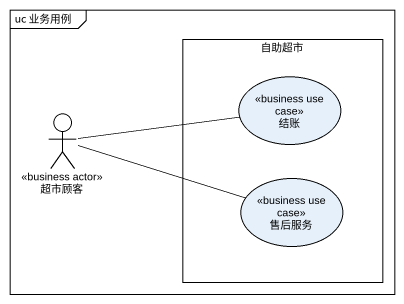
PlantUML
@startuml
mainframe uc 业务用例
rectangle 自助超市 {
  usecase 结账 <<business use case>>
  usecase 售后服务 <<business use case>>
}
actor 超市顾客 <<business actor>>
超市顾客 -right- 结账
超市顾客 -right- 售后服务
@enduml
